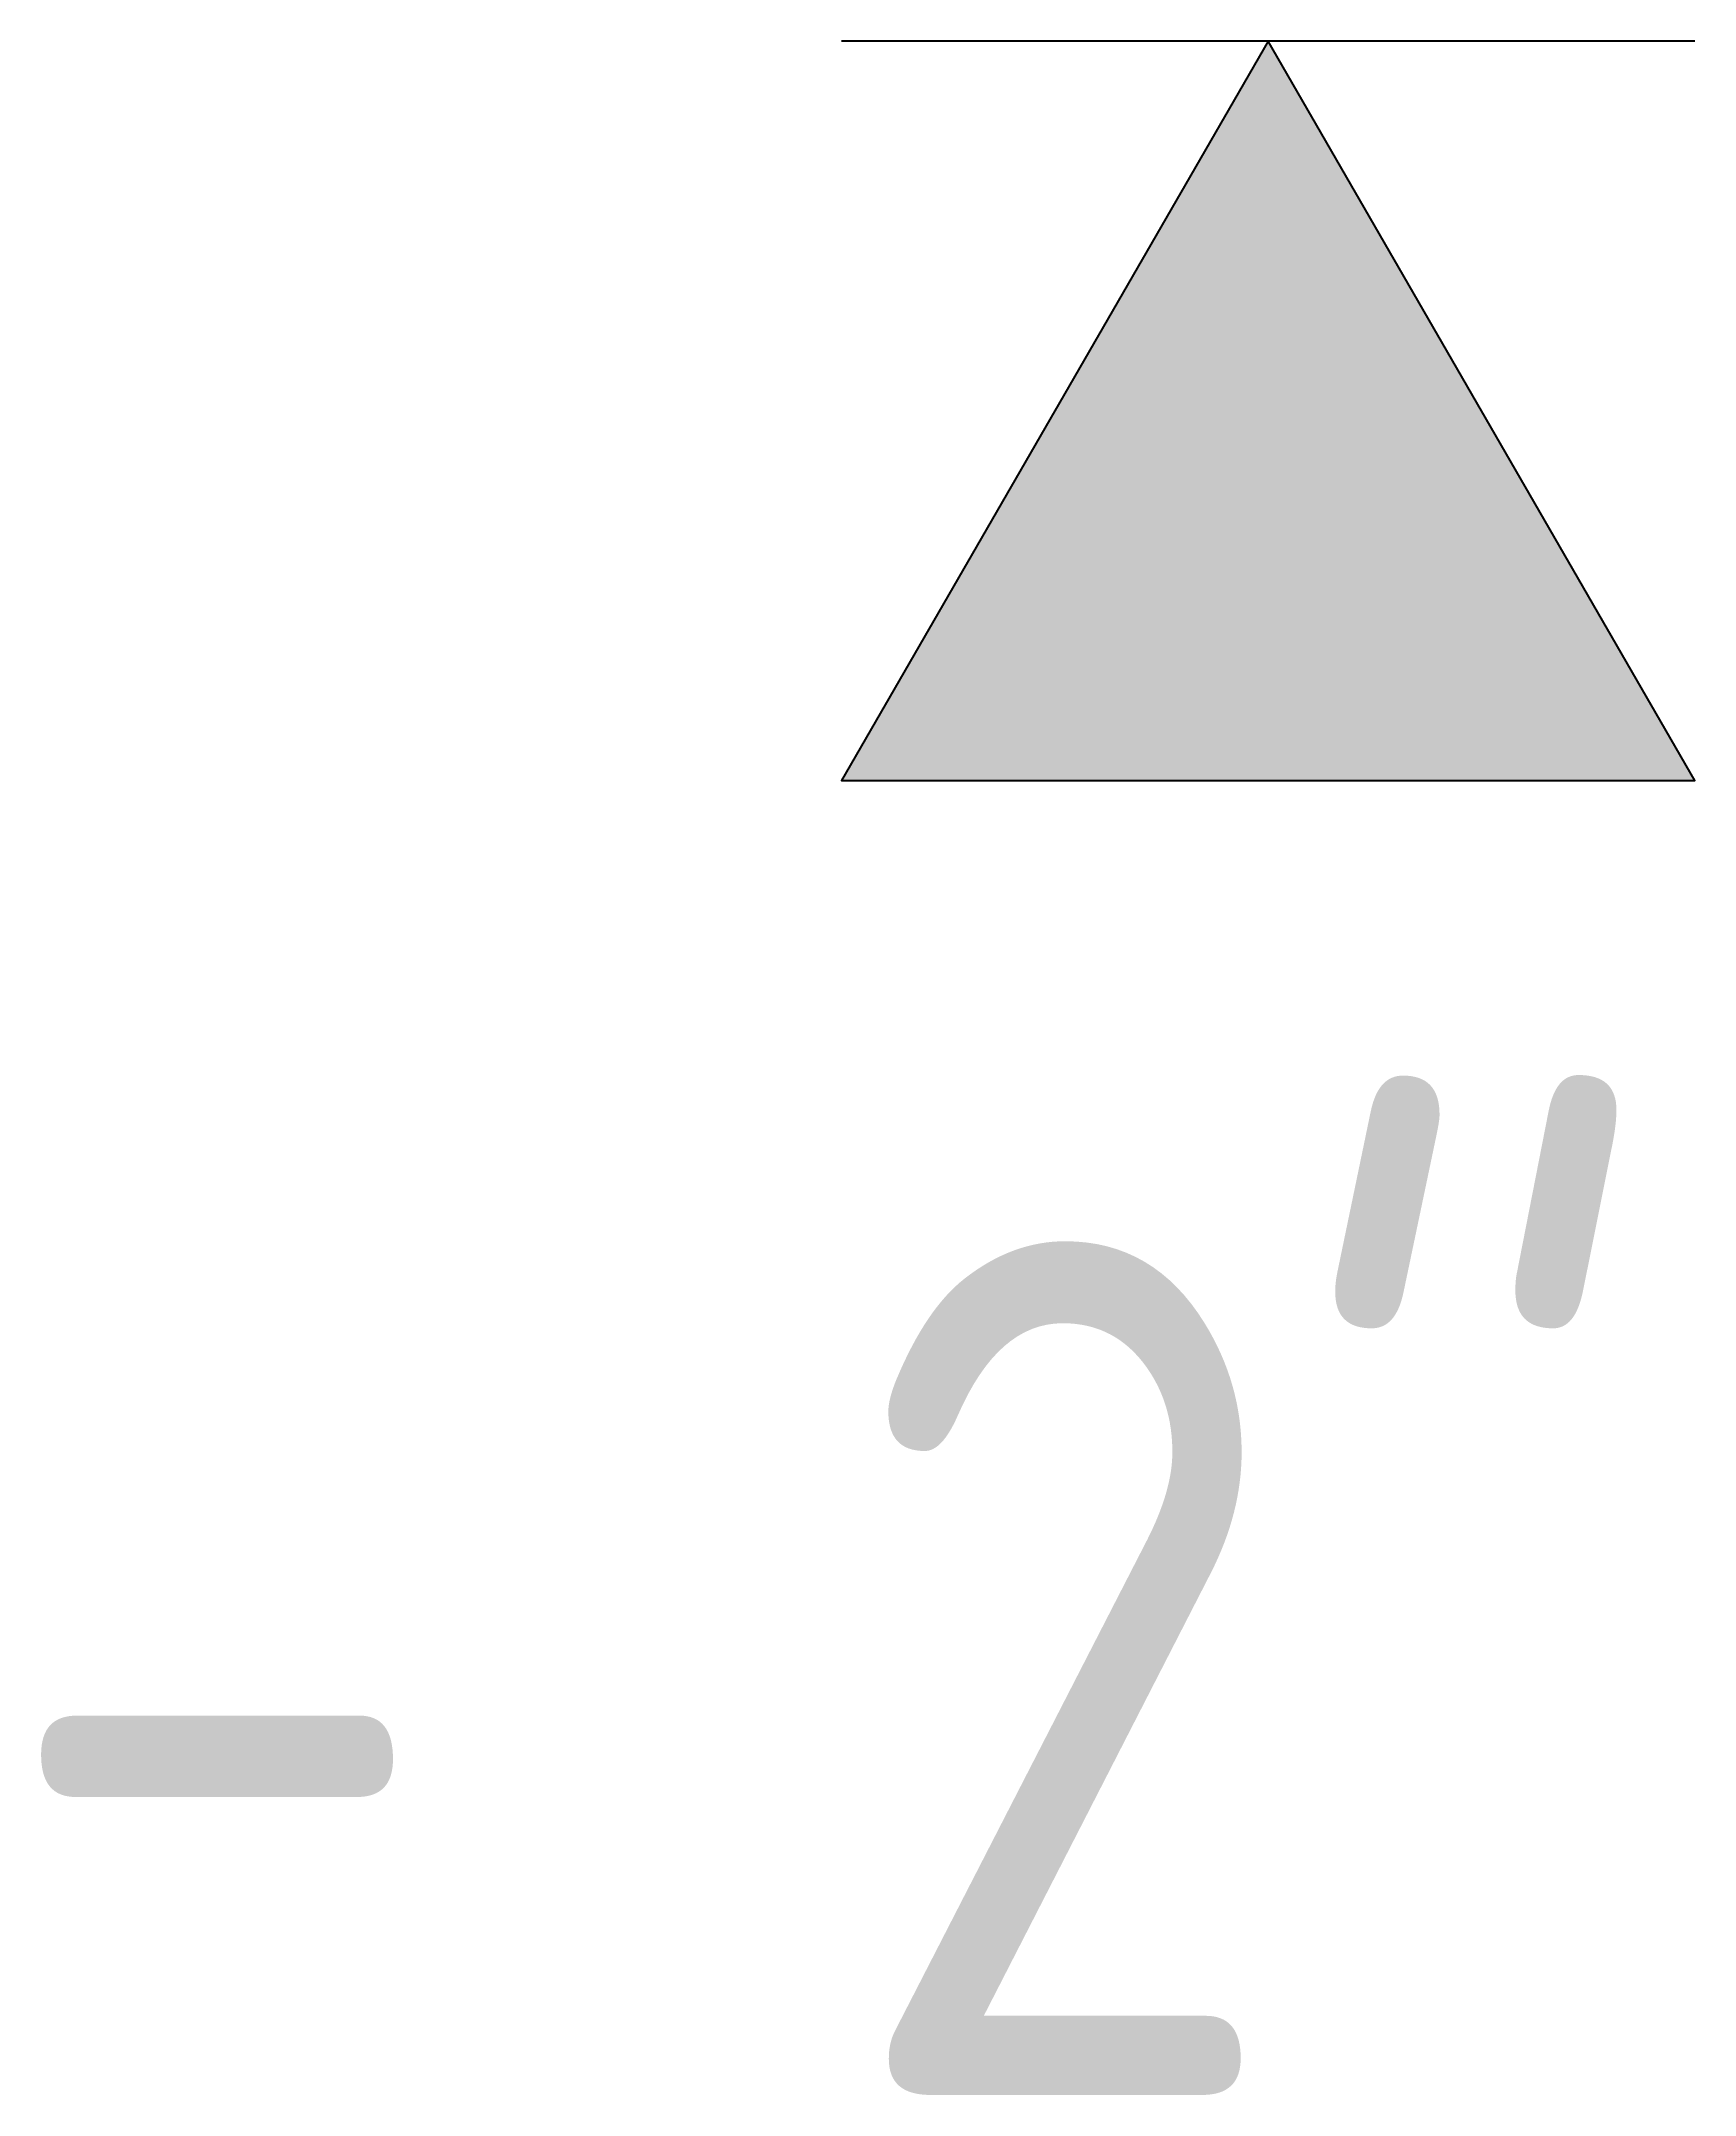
# Model space of a CAD drawing. Header units: inches. Extents: x -0.135 to 0.047, y -0.226 to 0.
import ezdxf
from ezdxf.enums import TextEntityAlignment as Align

# ---------------------------------------------------------------- set-up
doc = ezdxf.new("R2010")
doc.units = ezdxf.units.IN
doc.header["$MEASUREMENT"] = 0
doc.layers.add('0 @ 1', color=7, linetype='Continuous')
doc.styles.add('HandAttr', font='archquik.shx', dxfattribs={"width": 0.8})

# ---------------------------------------------------------------- blocks, each defined once
blk = doc.blocks.new('Spot Elevation Below')
at = {"linetype": 'ByBlock'}
blk.add_hatch(color=0, dxfattribs=at).paths.add_polyline_path([(0, 0), (-0.04688, -0.08119), (0.04687, -0.08119)])
at = {"color": 0, "linetype": 'ByBlock'}
blk.add_line((0.04687, 0), (-0.04688, 0), dxfattribs=at)
blk.add_line((0.04687, 0), (-0.04688, 0))
blk.add_lwpolyline([(0, 0), (-0.04688, -0.08119), (0.04687, -0.08119)], close=True, dxfattribs=at)
at = {"color": 0, "linetype": 'ByBlock', "style": 'HandAttr', "width": 0.9}
blk.add_attdef('PREFIX', text='', height=0.09375, dxfattribs=at).set_placement((-0.09102, -0.22555), align=Align.RIGHT)
for tag, p in [('ELEVATION', (-0.04688, -0.22555)), ('SUFFIX', (-0.04688, -0.35725))]:
    blk.add_attdef(tag, p, '', height=0.09375, dxfattribs=at)

msp = doc.modelspace()

# ---------------------------------------------------------------- block references
at = {"layer": '0 @ 1'}
msp.add_blockref('Spot Elevation Below', (0, 0), dxfattribs=at).add_auto_attribs({'PREFIX': '-', 'ELEVATION': '2"'})

doc.saveas('drawing.dxf')
